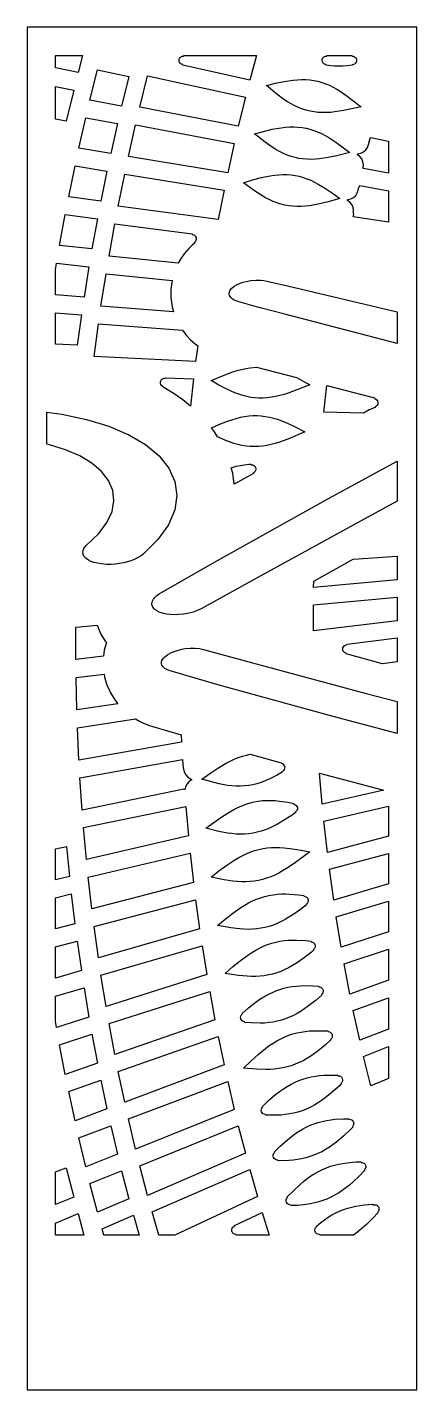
# Model space of a CAD drawing. Extents: x 0 to 400, y 0 to 1400.
import ezdxf

# ---------------------------------------------------------------- set-up
doc = ezdxf.new("R2010")
doc.units = 0
doc.layers.add('CUT', color=1, linetype='CONTINUOUS')
doc.layers.add('OUTLINE', color=7, linetype='CONTINUOUS')

msp = doc.modelspace()

# ---------------------------------------------------------------- linework, layer by layer
at = {"layer": 'CUT'}
for points in [[(29, 1358.18), (29, 1371), (56.67, 1371), (52.15, 1353.43)], [(160.89, 1370.78), (160.93, 1371), (235.31, 1371), (228.56, 1345.74), (159.83, 1360.99), (159.77, 1361.42), (159.62, 1361.6), (158.56, 1361.97), (157.81, 1362.39), (156.88, 1363.26), (156.41, 1363.99), (156.11, 1364.79), (155.95, 1365.62), (155.96, 1366.47), (156.13, 1367.32), (156.47, 1368.11), (156.95, 1368.81), (157.56, 1369.41), (158.27, 1369.89), (159.07, 1370.22), (160.58, 1370.45)], [(307.32, 1370.4), (307.74, 1370.59), (307.9, 1371), (333.21, 1371), (333.37, 1370.59), (333.56, 1370.45), (334.66, 1370.32), (335.48, 1370.07), (336.24, 1369.67), (337.19, 1368.82), (337.67, 1368.11), (338.01, 1367.32), (338.21, 1366.06), (338.14, 1365.21), (337.72, 1363.99), (336.99, 1362.96), (335.97, 1362.17), (335.19, 1361.82), (334.11, 1361.55), (333.85, 1361.18), (333.84, 1360.97), (328.46, 1360.29), (324.1, 1359.99), (319.79, 1359.88), (315.54, 1359.98), (311.35, 1360.32), (307.22, 1360.91), (306.88, 1360.98), (306.81, 1361.41), (306.65, 1361.58), (305.21, 1362.13), (304.49, 1362.61), (303.89, 1363.23), (303.23, 1364.33), (302.98, 1365.16), (302.9, 1366.01), (302.99, 1366.87), (303.24, 1367.69), (303.65, 1368.46), (304.19, 1369.12), (304.86, 1369.66), (305.62, 1370.07), (306.45, 1370.31)], [(72.14, 1356.32), (104.37, 1349.34), (96.84, 1318.88), (64.38, 1325.08)], [(224.06, 1328.21), (216.73, 1298.29), (115.54, 1317.75), (123.62, 1350.25)], [(286.05, 1346.19), (290.27, 1345.87), (294.42, 1345.3), (298.49, 1344.46), (302.49, 1343.36), (306.41, 1342.01), (310.27, 1340.41), (314.06, 1338.58), (317.79, 1336.53), (321.46, 1334.28), (328.68, 1329.31), (342.78, 1318.23), (324.84, 1314.37), (316, 1313.01), (311.63, 1312.57), (307.31, 1312.33), (303.04, 1312.31), (298.82, 1312.53), (294.66, 1312.99), (290.57, 1313.72), (286.53, 1314.71), (282.56, 1315.96), (278.64, 1317.48), (274.79, 1319.25), (270.99, 1321.25), (267.24, 1323.48), (263.55, 1325.92), (256.27, 1331.28), (245.54, 1340.13), (254.81, 1342.4), (263.98, 1344.34), (272.99, 1345.7), (277.4, 1346.09), (281.76, 1346.26)], [(29, 1305.62), (29, 1339.24), (47.67, 1335.45), (40.1, 1303.65)], [(92.6, 1300.95), (85.69, 1270.28), (52.98, 1275.61), (60.1, 1307.07)], [(111.31, 1299.87), (212.6, 1280.63), (205.91, 1250.5), (103.93, 1267.12)], [(242.49, 1292.92), (251.65, 1295.13), (260.66, 1296.76), (265.09, 1297.28), (269.46, 1297.58), (273.76, 1297.64), (278, 1297.45), (282.18, 1297), (286.29, 1296.28), (290.33, 1295.3), (294.3, 1294.06), (298.2, 1292.58), (302.05, 1290.85), (305.84, 1288.91), (309.58, 1286.78), (316.94, 1282.01), (331.35, 1271.36), (317.9, 1267.97), (309, 1266.07), (300.22, 1264.77), (295.89, 1264.4), (291.6, 1264.25), (287.36, 1264.34), (283.18, 1264.69), (279.05, 1265.29), (274.98, 1266.16), (270.96, 1267.3), (266.99, 1268.7), (263.08, 1270.35), (259.22, 1272.25), (255.41, 1274.37), (251.65, 1276.69), (244.22, 1281.84), (233.24, 1290.37)], [(352.04, 1286.02), (352.34, 1286.36), (352.74, 1286.4), (352.79, 1286.62), (371, 1282.78), (371, 1250.09), (345.36, 1254.72), (345.42, 1254.99), (345.08, 1255.2), (344.96, 1255.62), (345.24, 1258.72), (344.74, 1261.84), (343.47, 1264.73), (341.51, 1267.2), (339.27, 1268.88), (339.03, 1269.3), (339.06, 1269.55), (339.39, 1269.91), (342.71, 1270.66), (345.43, 1272.06), (347.72, 1274.08), (349.44, 1276.61), (350.51, 1279.5)], [(49.08, 1257.49), (81.82, 1252.23), (75.54, 1221.37), (42.61, 1225.83)], [(202.16, 1232.72), (196.11, 1202.4), (93.41, 1216.16), (100.08, 1249.12)], [(258.23, 1248.52), (262.56, 1248.71), (266.82, 1248.64), (271.02, 1248.31), (275.16, 1247.72), (279.23, 1246.86), (283.25, 1245.74), (287.2, 1244.37), (291.1, 1242.76), (294.95, 1240.94), (298.76, 1238.91), (306.25, 1234.36), (313.63, 1229.36), (320.96, 1224.14), (307.54, 1220.35), (298.65, 1218.19), (289.87, 1216.62), (285.53, 1216.13), (281.23, 1215.85), (276.98, 1215.82), (272.77, 1216.03), (268.61, 1216.51), (264.5, 1217.26), (260.45, 1218.28), (256.44, 1219.56), (252.47, 1221.1), (248.55, 1222.88), (244.68, 1224.89), (240.84, 1227.1), (233.27, 1232.03), (222.06, 1240.23), (231.28, 1243.06), (240.43, 1245.55), (249.42, 1247.44), (253.85, 1248.09)], [(371, 1232.06), (371, 1199.83), (334.85, 1205.16), (335.43, 1207.96), (335.09, 1208.17), (334.95, 1208.59), (335.2, 1211.79), (334.63, 1214.91), (333.3, 1217.79), (331.28, 1220.23), (329.04, 1221.83), (328.79, 1222.25), (328.82, 1222.5), (328.94, 1222.72), (329.15, 1222.87), (332.33, 1223.68), (335.03, 1225.14), (337.28, 1227.23), (338.96, 1229.8), (339.96, 1232.74), (340.54, 1235.53), (340.8, 1235.91), (341.25, 1236), (341.52, 1237.3)], [(39.08, 1207.6), (72.05, 1203.22), (66.4, 1172.19), (33.27, 1175.78)], [(161.19, 1167.09), (157.47, 1161.69), (155.1, 1157.43), (84.01, 1164.92), (89.95, 1198.05), (169.29, 1187.6), (169.39, 1187.19), (169.55, 1187.03), (170.99, 1186.58), (171.75, 1186.13), (172.4, 1185.55), (172.92, 1184.86), (173.3, 1184.07), (173.51, 1183.22), (173.51, 1181.91), (173.29, 1181.05), (172.91, 1180.28), (171.94, 1179.08), (171.89, 1178.86), (172.04, 1178.46), (169.19, 1175.96), (165.88, 1172.64)], [(29, 1125.17), (29, 1150.68), (30.13, 1157.46), (63.29, 1153.95), (58.29, 1122.79)], [(75.72, 1113.43), (80.94, 1146.71), (148.69, 1139.74), (147.47, 1130.78), (147.48, 1122.22), (148.77, 1112.89), (150.22, 1107.71)], [(242.88, 1139.72), (245.88, 1139.22), (267.24, 1134.33), (380, 1107.6), (380, 1075.07), (264.45, 1105.14), (237.93, 1112.13), (216.11, 1118.08), (212.66, 1119.57), (210.78, 1120.75), (209.29, 1122.06), (207.82, 1124.21), (207.38, 1125.73), (207.32, 1126.51), (207.55, 1128.09), (208.2, 1129.66), (209.99, 1131.96), (212.66, 1134.12), (214.89, 1135.43), (218.79, 1137.15), (221.71, 1138.11), (224.82, 1138.9), (229.72, 1139.73), (234.75, 1140.11), (239.71, 1140.03)], [(51.22, 1073.21), (29, 1074.41), (29, 1106.57), (55.55, 1104.48)], [(68.56, 1061.74), (73.05, 1095.15), (159.28, 1088.74), (163.12, 1083.73), (167.74, 1078.78), (172.42, 1074.6), (175.01, 1072.64), (172.95, 1056.7)], [(235.58, 1050.69), (276.48, 1040), (290.06, 1032.71), (276.88, 1027.35), (268.11, 1024.15), (263.75, 1022.76), (255.08, 1020.53), (250.76, 1019.75), (246.48, 1019.21), (242.21, 1018.92), (237.98, 1018.9), (233.76, 1019.15), (229.57, 1019.68), (225.41, 1020.47), (221.27, 1021.53), (217.15, 1022.83), (213.05, 1024.36), (204.92, 1028.02), (196.84, 1032.28), (188.79, 1036.9), (202.34, 1042.65), (211.29, 1045.93), (215.73, 1047.32), (220.14, 1048.49), (224.51, 1049.44), (228.86, 1050.14)], [(140.5, 1039.32), (141.61, 1039.4), (141.8, 1039.53), (141.98, 1039.93), (170.75, 1038.61), (167.66, 1010.75), (159.82, 1017.26), (151.95, 1022.8), (139.14, 1030.36), (139.21, 1030.79), (139.11, 1031), (137.92, 1032), (137.19, 1033.06), (136.81, 1034.3), (136.8, 1035.59), (137.17, 1036.83), (137.89, 1037.91), (138.88, 1038.74), (139.67, 1039.11)], [(357.51, 1010.14), (357.21, 1009.8), (357.24, 1009.36), (351.31, 1006.83), (345.29, 1003.55), (304.66, 1004.35), (307.64, 1031.89), (356.53, 1019.18), (356.51, 1018.97), (356.72, 1018.57), (358.11, 1017.95), (359.12, 1017.1), (359.82, 1016), (360.17, 1014.74), (360.15, 1013.44), (359.91, 1012.6), (359.52, 1011.83), (358.65, 1010.84)], [(135.31, 959.62), (145.43, 946.96), (151.61, 933.34), (153.65, 918.97), (151.43, 904.06), (144.89, 888.84), (134.03, 873.57), (119.23, 858.76), (116.83, 856.88), (113.98, 855.12), (108.96, 852.75), (105.2, 851.4), (99.12, 849.76), (94.85, 848.96), (90.51, 848.41), (86.16, 848.12), (81.88, 848.09), (75.76, 848.54), (71.97, 849.17), (68.5, 850.05), (65.4, 851.16), (62.73, 852.48), (60.54, 853.99), (58.86, 855.67), (58.22, 856.57), (57.36, 858.44), (57.08, 860.4), (57.36, 862.42), (58.22, 864.45), (58.86, 865.47), (60.54, 867.47), (73.45, 879.86), (81.86, 891.17), (87.03, 902.43), (88.99, 913.47), (87.77, 924.11), (83.49, 934.17), (76.28, 943.51), (66.35, 951.99), (53.93, 959.47), (39.27, 965.87), (22.7, 971.09), (20, 971.68), (20, 1004.63), (35.58, 1002.53), (60.86, 997.11), (83.88, 989.99), (104.22, 981.29), (121.47, 971.12)], [(250.25, 971.25), (245.95, 970.34), (241.66, 969.67), (237.4, 969.25), (233.15, 969.11), (228.92, 969.24), (224.7, 969.64), (220.51, 970.31), (216.33, 971.24), (212.17, 972.41), (203.9, 975.43), (195.44, 979.29), (192.29, 984.44), (189.18, 988.32), (196.85, 991.76), (205.75, 995.3), (214.57, 998.13), (218.93, 999.2), (223.27, 1000.04), (227.58, 1000.61), (231.86, 1000.91), (236.1, 1000.94), (240.32, 1000.7), (244.5, 1000.19), (248.65, 999.42), (252.77, 998.41), (256.87, 997.18), (264.99, 994.13), (273.05, 990.48), (285.05, 984.45), (267.6, 976.91), (258.91, 973.73), (254.57, 972.39)], [(128.19, 809.47), (128.52, 810.41), (129.56, 812.3), (131.1, 814.16), (133.11, 815.96), (135.56, 817.67), (192.32, 850.43), (309.3, 915.63), (380, 954.13), (380, 913.02), (352.9, 898.47), (236.23, 834.25), (178.66, 802.29), (173.82, 800.19), (170.24, 799), (164.53, 797.61), (160.57, 796.96), (154.59, 796.42), (150.67, 796.37), (146.88, 796.56), (143.29, 797), (139.95, 797.67), (135.56, 799.1), (133.11, 800.31), (131.1, 801.7), (130.27, 802.45), (128.98, 804.06), (128.19, 805.79), (127.93, 807.6)], [(233.86, 943.35), (233.26, 942.73), (232.39, 942.09), (232.29, 941.88), (232.35, 941.43), (212.62, 930.44), (211.01, 941.77), (209.37, 947.41), (214.51, 948.88), (218.84, 949.84), (223.15, 950.54), (227.43, 950.96), (229.72, 951.05), (229.88, 950.65), (230.07, 950.52), (231.52, 950.32), (232.72, 949.81), (233.71, 948.97), (234.22, 948.26), (234.69, 947.05), (234.79, 945.75), (234.5, 944.48)], [(380, 832.1), (294.14, 824.19), (294.25, 830.79), (334.79, 853.55), (380, 856.57)], [(293.95, 779.77), (293.95, 806.39), (380, 814.52), (380, 790.06)], [(71.71, 785.75), (72.37, 783.78), (75.67, 776.51), (80.09, 769.27), (81.24, 767.75), (79.15, 760.07), (78.24, 753.61), (49.87, 750.22), (49.87, 783.69)], [(380, 748.01), (364.84, 745.78), (327.53, 756.21), (327.5, 756.63), (327.36, 756.82), (326.42, 757.24), (325.69, 757.7), (325.08, 758.29), (324.57, 759.01), (324.23, 759.78), (324.05, 760.63), (324.02, 761.49), (324.17, 762.34), (324.7, 763.52), (325.54, 764.49), (326.63, 765.18), (328.11, 765.61), (328.28, 765.77), (328.39, 766.19), (380, 772.49)], [(162.3, 761.53), (167.41, 762.01), (172.4, 762.02), (177.05, 761.56), (180.96, 760.71), (231.47, 746.85), (348.12, 715.32), (380, 707.06), (380, 674.41), (314.13, 691.82), (197.13, 724.03), (146.74, 738.74), (143.22, 740.07), (141.31, 741.17), (139.18, 743.09), (138.29, 744.51), (137.84, 746.03), (137.78, 746.81), (137.84, 747.6), (138.29, 749.22), (139.79, 751.65), (141.31, 753.23), (144.31, 755.48), (148.07, 757.51), (150.92, 758.7), (153.99, 759.73), (158.9, 760.95)], [(85.46, 716.07), (89.84, 708.94), (93.13, 704.76), (50.83, 698.51), (50.07, 731.89), (78.92, 735.41), (79.45, 732.21), (81.84, 724.16)], [(115.11, 687.06), (118.67, 685.33), (124.36, 682.98), (130.15, 681.08), (157.98, 672.95), (158.36, 665.5), (52.96, 646.98), (51.45, 680.24), (111.29, 689.22)], [(53.99, 628.79), (159.36, 647.55), (159.97, 638.57), (160.35, 638.46), (160.59, 638.09), (161.25, 634.83), (162.72, 631.9), (164.9, 629.46), (167.65, 627.68), (168.56, 627.34), (168.78, 626.95), (168.66, 626.52), (168.49, 626.37), (166.37, 625.07), (164.08, 622.63), (162.54, 619.66), (162.1, 617.62), (161.83, 617.02), (161.64, 616.89), (161.42, 616.83), (161.19, 616.87), (160.96, 617.03), (56.25, 595.7)], [(262.38, 635.6), (262.13, 635.22), (262.2, 634.79), (256.71, 631.52), (248.46, 627.33), (244.3, 625.55), (240.12, 624.02), (235.92, 622.73), (231.69, 621.71), (227.43, 620.96), (223.15, 620.47), (218.84, 620.25), (214.51, 620.28), (210.16, 620.55), (205.78, 621.05), (196.97, 622.64), (188.11, 624.82), (179.2, 627.34), (187.51, 633.24), (195.82, 638.79), (204.17, 643.73), (208.36, 645.91), (212.56, 647.86), (216.77, 649.56), (220.99, 651.01), (225.22, 652.19), (229.05, 653.01), (260.77, 644.28), (260.74, 644.06), (260.95, 643.66), (262.36, 643.02), (263.32, 642.19), (264.01, 641.12), (264.37, 639.89), (264.36, 638.6), (263.97, 637.39), (263.26, 636.33)], [(364.67, 616.41), (366.14, 616.17), (302.93, 601.55), (300.15, 633.46)], [(277.01, 595.39), (276.56, 594.68), (275.55, 593.66), (275.47, 593.44), (275.59, 593.02), (273.05, 591.2), (264.99, 585.83), (256.87, 581.04), (252.77, 578.93), (248.65, 577.04), (244.5, 575.39), (240.32, 573.98), (236.1, 572.84), (231.86, 571.96), (227.58, 571.35), (223.27, 571), (218.93, 570.9), (214.57, 571.04), (210.17, 571.41), (205.75, 571.98), (196.85, 573.62), (183.4, 576.88), (191.58, 583), (199.78, 588.78), (208.03, 593.95), (212.17, 596.24), (216.33, 598.31), (220.51, 600.13), (224.7, 601.7), (228.92, 603), (233.15, 604.04), (237.4, 604.8), (241.66, 605.3), (245.95, 605.55), (250.25, 605.56), (254.57, 605.35), (258.91, 604.93), (267.6, 603.61), (273.55, 602.38), (273.54, 602.16), (273.77, 601.78), (274.78, 601.43), (275.87, 600.77), (276.47, 600.18), (276.94, 599.47), (277.38, 598.28), (277.48, 597.44), (277.41, 596.6)], [(57.69, 577.6), (162.81, 599.26), (165.55, 569), (60.7, 544.7)], [(371, 568.66), (308.24, 552.16), (304.66, 584.11), (371, 599.61)], [(43.22, 527.42), (29, 524.03), (29, 555.79), (40.2, 558.19)], [(167.35, 551.25), (170.75, 521.18), (66.3, 494.02), (62.55, 526.71)], [(221.27, 549.07), (225.41, 551.02), (229.57, 552.7), (233.76, 554.12), (237.98, 555.28), (242.21, 556.17), (246.48, 556.79), (250.76, 557.17), (255.08, 557.31), (259.4, 557.22), (263.75, 556.94), (272.49, 555.88), (281.27, 554.35), (290.06, 552.62), (274.27, 540.84), (266.29, 535.51), (262.26, 533.09), (258.21, 530.87), (254.13, 528.86), (250.01, 527.09), (245.85, 525.56), (241.66, 524.3), (237.43, 523.3), (233.16, 522.56), (228.86, 522.08), (224.51, 521.86), (220.14, 521.87), (215.73, 522.1), (211.29, 522.53), (202.34, 523.9), (188.79, 526.75), (196.84, 533.09), (204.92, 539.09), (213.05, 544.48), (217.15, 546.89)], [(371, 519.74), (314.77, 503.16), (310.4, 534.85), (371, 550.93)], [(45.18, 509.43), (48.86, 478.86), (29, 473.58), (29, 505.53)], [(288.42, 503.37), (288.48, 502.52), (288.25, 501.26), (287.68, 500.12), (286.66, 499.01), (286.6, 498.79), (286.73, 498.38), (280.62, 493.58), (272.75, 488.04), (268.78, 485.51), (264.78, 483.17), (260.73, 481.05), (256.65, 479.17), (252.52, 477.53), (248.35, 476.14), (244.14, 475.02), (239.89, 474.16), (235.59, 473.55), (231.25, 473.2), (226.86, 473.08), (222.44, 473.18), (217.99, 473.48), (208.99, 474.57), (195.36, 477.01), (203.27, 483.55), (211.22, 489.77), (219.24, 495.38), (223.29, 497.9), (227.36, 500.2), (231.46, 502.25), (235.59, 504.05), (239.75, 505.6), (243.95, 506.87), (248.17, 507.88), (252.43, 508.63), (256.71, 509.13), (261.02, 509.4), (265.36, 509.45), (269.72, 509.29), (278.49, 508.5), (284.2, 507.69), (284.2, 507.47), (284.46, 507.1), (285.93, 506.65), (286.67, 506.21), (287.3, 505.64), (288.03, 504.58)], [(172.95, 503.56), (177.03, 473.71), (73.05, 443.73), (68.56, 476.17)], [(322.5, 454.61), (317.36, 486.01), (371, 501.95), (371, 470.47)], [(295.44, 454.17), (295.04, 453.41), (294.05, 452.28), (293.99, 452.05), (294.13, 451.64), (291.92, 449.79), (284.22, 443.78), (276.41, 438.34), (272.45, 435.9), (268.46, 433.67), (264.41, 431.67), (260.32, 429.92), (256.18, 428.41), (251.99, 427.17), (247.75, 426.18), (243.46, 425.45), (239.12, 424.97), (234.73, 424.72), (230.3, 424.69), (225.84, 424.85), (216.81, 425.68), (203.1, 427.69), (210.87, 434.44), (218.69, 440.86), (226.58, 446.69), (230.57, 449.32), (234.6, 451.72), (238.66, 453.89), (242.75, 455.81), (246.88, 457.47), (251.05, 458.86), (255.25, 460), (259.5, 460.87), (263.77, 461.5), (268.09, 461.89), (272.43, 462.06), (276.8, 462.04), (285.6, 461.51), (291.33, 460.88), (291.44, 460.45), (291.61, 460.3), (293.1, 459.89), (294.19, 459.22), (294.78, 458.61), (295.26, 457.9), (295.69, 456.69), (295.75, 455.42)], [(55.55, 430.65), (29, 422.87), (29, 455.03), (51.22, 460.99)], [(80.94, 393.85), (75.72, 426.01), (179.62, 456.23), (184.36, 426.63)], [(371, 452.6), (371, 420.77), (331.43, 406.56), (325.51, 437.62)], [(29, 404.28), (58.29, 412.92), (63.29, 382.83), (30.13, 372.22), (29, 378.76)], [(187.34, 409.3), (192.74, 379.98), (89.95, 344.44), (84.01, 376.3)], [(303.92, 410.02), (303.95, 409.16), (303.67, 407.91), (303.04, 406.79), (302.34, 406), (302.29, 405.78), (302.44, 405.37), (296.63, 400.33), (289, 394.38), (285.14, 391.64), (281.23, 389.09), (277.28, 386.75), (273.28, 384.64), (269.23, 382.77), (265.12, 381.16), (260.95, 379.79), (256.73, 378.69), (252.45, 377.83), (248.12, 377.22), (243.73, 376.84), (239.3, 376.68), (230.32, 376.91), (223.55, 377.51), (223.43, 377.92), (223.26, 378.07), (221.85, 378.45), (220.74, 379.09), (219.87, 380.03), (219.3, 381.18), (219.09, 382.44), (219.26, 383.72), (219.78, 384.89), (220.74, 386.07), (220.79, 386.29), (220.65, 386.68), (227.3, 392.42), (235.07, 398.46), (239, 401.19), (242.97, 403.7), (246.99, 405.98), (251.04, 408.01), (255.13, 409.79), (259.27, 411.3), (263.46, 412.55), (267.69, 413.55), (271.95, 414.3), (276.26, 414.82), (280.6, 415.12), (284.98, 415.23), (293.8, 414.97), (299.36, 414.52), (299.38, 414.3), (299.67, 413.95), (301.17, 413.58), (301.94, 413.19), (302.6, 412.67), (303.17, 412.01), (303.59, 411.26)], [(334.85, 389.76), (371, 402.83), (371, 370.6), (341.52, 359.05)], [(33.27, 354.58), (66.4, 365.26), (72.05, 335.44), (39.08, 324)], [(313.19, 364.68), (313.31, 363.84), (313.28, 362.97), (313.19, 362.55), (312.69, 361.35), (311.78, 360.19), (311.77, 359.74), (311.89, 359.56), (306.25, 354.43), (298.76, 348.28), (294.95, 345.44), (291.1, 342.79), (287.2, 340.35), (283.25, 338.13), (279.23, 336.15), (275.16, 334.42), (271.02, 332.94), (266.82, 331.71), (262.56, 330.73), (258.23, 330), (253.85, 329.49), (249.42, 329.19), (244.94, 329.09), (235.87, 329.36), (222.06, 330.54), (229.52, 337.68), (237.04, 344.49), (244.68, 350.73), (248.55, 353.56), (252.47, 356.18), (256.44, 358.57), (260.45, 360.71), (264.5, 362.6), (268.61, 364.22), (272.77, 365.6), (276.98, 366.71), (281.23, 367.59), (285.53, 368.23), (289.87, 368.67), (294.24, 368.91), (303.08, 368.91), (308.57, 368.63), (308.6, 368.41), (308.9, 368.07), (310.41, 367.75), (311.18, 367.39), (311.88, 366.86), (312.69, 365.87)], [(93.41, 327.07), (196.11, 362.82), (202.16, 333.79), (100.08, 295.54)], [(352.79, 312.14), (345.36, 342.45), (371, 352.56), (371, 319.88)], [(323.44, 316.49), (323.03, 315.74), (322.32, 314.87), (322.28, 314.64), (322.45, 314.23), (320.57, 312.42), (313.28, 305.83), (305.84, 299.8), (302.05, 297.04), (298.2, 294.5), (294.3, 292.17), (290.33, 290.09), (286.29, 288.24), (282.18, 286.65), (278, 285.3), (273.76, 284.2), (269.46, 283.34), (265.09, 282.71), (260.66, 282.28), (256.18, 282.04), (247.09, 282.04), (245.02, 282.15), (244.88, 282.57), (244.7, 282.72), (243.21, 283.04), (242.09, 283.64), (241.18, 284.54), (240.57, 285.67), (240.35, 286.48), (240.31, 286.92), (240.41, 288.18), (240.88, 289.37), (241.73, 290.5), (241.77, 290.73), (241.61, 291.13), (247.92, 297.12), (255.41, 303.55), (259.22, 306.48), (263.08, 309.21), (266.99, 311.7), (270.96, 313.95), (274.98, 315.94), (279.05, 317.68), (283.18, 319.17), (287.36, 320.41), (291.6, 321.41), (295.89, 322.18), (300.22, 322.74), (304.59, 323.11), (313.44, 323.37), (318.96, 323.26), (319.11, 322.85), (319.3, 322.71), (320.78, 322.43), (321.93, 321.86), (322.58, 321.3), (323.11, 320.63), (323.51, 319.85), (323.79, 318.6), (323.78, 317.74)], [(42.61, 306.52), (75.54, 318.04), (81.82, 288.52), (49.08, 276.25)], [(103.93, 278.36), (205.91, 316.82), (212.6, 288.12), (111.31, 247.2)], [(52.98, 258.96), (85.69, 271.3), (92.6, 242.11), (60.1, 229.03)], [(216.73, 271.34), (224.06, 242.99), (123.62, 199.44), (115.54, 230.22)], [(335.18, 274.35), (335.27, 273.48), (335.19, 272.63), (334.76, 271.41), (333.86, 270.15), (333.88, 269.7), (334.01, 269.53), (332.23, 267.73), (325.09, 260.96), (317.79, 254.74), (314.06, 251.89), (310.27, 249.24), (306.41, 246.82), (302.49, 244.63), (298.49, 242.67), (294.42, 240.96), (290.27, 239.5), (286.05, 238.28), (281.76, 237.3), (277.4, 236.53), (272.99, 235.98), (268.51, 235.61), (259.41, 235.34), (257.46, 235.39), (257.43, 235.6), (257.13, 235.94), (255.62, 236.22), (254.47, 236.79), (253.54, 237.66), (252.91, 238.77), (252.61, 240.02), (252.68, 241.29), (253.12, 242.49), (254.02, 243.73), (254.06, 243.96), (253.88, 244.37), (259.89, 250.35), (267.24, 256.96), (270.99, 259.99), (274.79, 262.81), (278.64, 265.41), (282.56, 267.76), (286.53, 269.87), (290.57, 271.72), (294.66, 273.33), (298.82, 274.68), (303.04, 275.8), (307.31, 276.69), (311.63, 277.38), (316, 277.88), (324.84, 278.4), (330.22, 278.45), (330.38, 278.05), (330.57, 277.91), (332.11, 277.68), (332.91, 277.36), (333.64, 276.88), (334.51, 275.93), (334.93, 275.18)], [(47.67, 197.99), (29, 190.21), (29, 223.82), (40.1, 228.17)], [(64.38, 211.94), (96.84, 225.09), (104.37, 196.24), (72.14, 182.36)], [(135.03, 159), (128.24, 182.68), (228.56, 226.43), (236.52, 198.45), (151.4, 159)], [(347.51, 230.19), (347.62, 229.32), (347.56, 228.46), (347.14, 227.24), (346.27, 225.96), (346.24, 225.73), (346.43, 225.34), (341.45, 220.13), (334.39, 213.44), (330.78, 210.31), (323.38, 204.63), (319.58, 202.1), (315.7, 199.81), (311.75, 197.75), (307.71, 195.93), (303.6, 194.35), (299.41, 193.01), (295.14, 191.91), (290.8, 191.02), (286.39, 190.33), (277.4, 189.49), (271.06, 189.29), (270.89, 189.69), (270.7, 189.82), (269.18, 190.02), (267.99, 190.55), (267, 191.39), (266.31, 192.48), (265.97, 193.73), (265.93, 194.17), (266, 195.03), (266.41, 196.26), (267.24, 197.48), (267.27, 197.7), (267.08, 198.1), (272.96, 204.22), (280.16, 211.01), (283.84, 214.14), (287.57, 217.05), (291.37, 219.75), (295.23, 222.2), (299.16, 224.42), (303.15, 226.38), (307.22, 228.1), (311.35, 229.57), (315.54, 230.8), (319.79, 231.82), (324.1, 232.63), (328.46, 233.26), (337.3, 234.05), (342.6, 234.2), (342.64, 233.99), (342.96, 233.67), (343.96, 233.56), (344.8, 233.33), (345.92, 232.69), (346.55, 232.1), (347.05, 231.39)], [(212.81, 168.34), (212.78, 168.79), (241.38, 182.11), (248.53, 159), (214.95, 159), (214.79, 159.41), (214.6, 159.55), (213.1, 159.78), (212.31, 160.1), (211.6, 160.57), (210.99, 161.16), (210.5, 161.86), (210.06, 163.05), (209.95, 163.9), (210.01, 164.74), (210.41, 165.94), (211.13, 166.99), (211.76, 167.56), (212.7, 168.14)], [(360.95, 184.27), (360.58, 183.48), (360.05, 182.71), (360.08, 182.26), (360.22, 182.09), (355.24, 176.64), (348.33, 169.77), (341.19, 163.53), (335.1, 159), (300.4, 159), (300.24, 159.41), (300.05, 159.55), (298.53, 159.79), (297.74, 160.11), (297.03, 160.59), (296.16, 161.53), (295.6, 162.68), (295.4, 163.95), (295.57, 165.21), (296.09, 166.37), (297.1, 167.55), (297.15, 167.78), (297, 168.19), (301.42, 171.97), (305.15, 174.76), (308.96, 177.31), (312.84, 179.63), (316.79, 181.7), (320.81, 183.52), (324.91, 185.11), (329.08, 186.46), (333.31, 187.6), (337.6, 188.53), (346.33, 189.88), (354.63, 190.64), (354.8, 190.26), (354.99, 190.13), (357.04, 190.15), (357.46, 190.12), (358.3, 189.9), (359.08, 189.53), (359.77, 189.02), (360.6, 188.01), (361.08, 186.81), (361.17, 186.39), (361.2, 185.53)], [(58.16, 159), (29, 159), (29, 171.27), (52.15, 180.97)], [(78.6, 159), (76.78, 165.48), (108.97, 179.43), (114.78, 159)]]:
    msp.add_lwpolyline(points, close=True, dxfattribs=at)
at = {"layer": 'OUTLINE'}
msp.add_lwpolyline([(0, 0), (400, 0), (400, 1400), (0, 1400)], close=True, dxfattribs=at)

doc.saveas('drawing.dxf')
